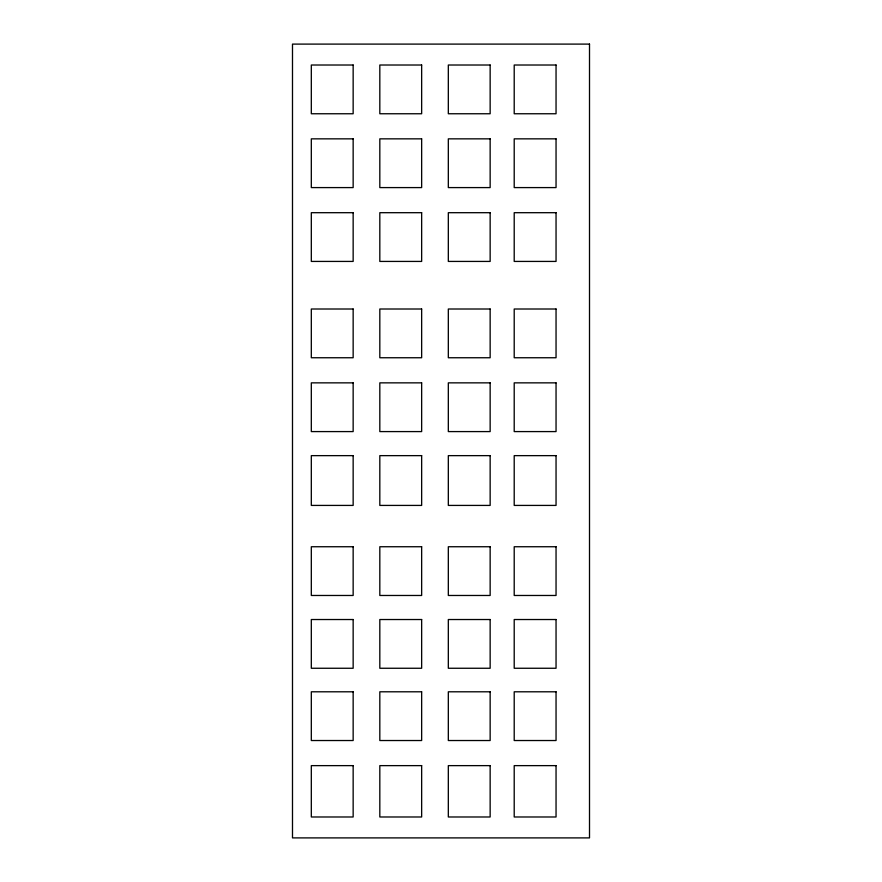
<?xml version="1.0" encoding="UTF-8"?>
<svg xmlns="http://www.w3.org/2000/svg" width="882" height="882" viewBox="0 0 882 882"><rect width="100%" height="100%" fill="white"/><g stroke="black" fill="none" stroke-linecap="round" stroke-linejoin="round"><path stroke-width="1.32" d="M589.507 44.1L292.493 44.1L292.493 837.9L589.507 837.9L589.507 44.1M353.153 65.014L311.313 65.014L311.313 113.756L353.153 113.756L353.153 65.014M421.651 65.014L379.822 65.014L379.822 113.756L421.651 113.756L421.651 65.014M490.149 65.014L448.321 65.014L448.321 113.756L490.149 113.756L490.149 65.014M556.046 65.014L514.206 65.014L514.206 113.756L556.046 113.756L556.046 65.014M353.153 138.849L311.313 138.849L311.313 187.59L353.153 187.59L353.153 138.849M421.651 138.849L379.822 138.849L379.822 187.59L421.651 187.59L421.651 138.849M490.149 138.849L448.321 138.849L448.321 187.59L490.149 187.59L490.149 138.849M556.046 138.849L514.206 138.849L514.206 187.59L556.046 187.59L556.046 138.849M353.153 212.694L311.313 212.694L311.313 261.425L353.153 261.425L353.153 212.694M421.651 212.694L379.822 212.694L379.822 261.425L421.651 261.425L421.651 212.694M490.149 212.694L448.321 212.694L448.321 261.425L490.149 261.425L490.149 212.694M556.046 212.694L514.206 212.694L514.206 261.425L556.046 261.425L556.046 212.694M353.153 309.009L311.313 309.009L311.313 357.75L353.153 357.75L353.153 309.009M421.651 309.009L379.822 309.009L379.822 357.75L421.651 357.75L421.651 309.009M490.149 309.009L448.321 309.009L448.321 357.75L490.149 357.75L490.149 309.009M556.046 309.009L514.206 309.009L514.206 357.75L556.046 357.75L556.046 309.009M353.153 382.854L311.313 382.854L311.313 431.585L353.153 431.585L353.153 382.854M421.651 382.854L379.822 382.854L379.822 431.585L421.651 431.585L421.651 382.854M490.149 382.854L448.321 382.854L448.321 431.585L490.149 431.585L490.149 382.854M556.046 382.854L514.206 382.854L514.206 431.585L556.046 431.585L556.046 382.854M353.153 455.641L311.313 455.641L311.313 505.419L353.153 505.419L353.153 455.641M421.651 455.641L379.822 455.641L379.822 505.419L421.651 505.419L421.651 455.641M490.149 455.641L448.321 455.641L448.321 505.419L490.149 505.419L490.149 455.641M556.046 455.641L514.206 455.641L514.206 505.419L556.046 505.419L556.046 455.641M353.153 546.741L311.313 546.741L311.313 595.471L353.153 595.471L353.153 546.741M421.651 546.741L379.822 546.741L379.822 595.471L421.651 595.471L421.651 546.741M490.149 546.741L448.321 546.741L448.321 595.471L490.149 595.471L490.149 546.741M556.046 546.741L514.206 546.741L514.206 595.471L556.046 595.471L556.046 546.741M353.153 619.528L311.313 619.528L311.313 668.258L353.153 668.258L353.153 619.528M421.651 619.528L379.822 619.528L379.822 668.258L421.651 668.258L421.651 619.528M490.149 619.528L448.321 619.528L448.321 668.258L490.149 668.258L490.149 619.528M556.046 619.528L514.206 619.528L514.206 668.258L556.046 668.258L556.046 619.528M353.153 691.797L311.313 691.797L311.313 740.527L353.153 740.527L353.153 691.797M421.651 691.797L379.822 691.797L379.822 740.527L421.651 740.527L421.651 691.797M490.149 691.797L448.321 691.797L448.321 740.527L490.149 740.527L490.149 691.797M556.046 691.797L514.206 691.797L514.206 740.527L556.046 740.527L556.046 691.797M353.153 765.631L311.313 765.631L311.313 816.986L353.153 816.986L353.153 765.631M421.651 765.631L379.822 765.631L379.822 816.986L421.651 816.986L421.651 765.631M490.149 765.631L448.321 765.631L448.321 816.986L490.149 816.986L490.149 765.631M556.046 765.631L514.206 765.631L514.206 816.986L556.046 816.986L556.046 765.631"/></g></svg>
